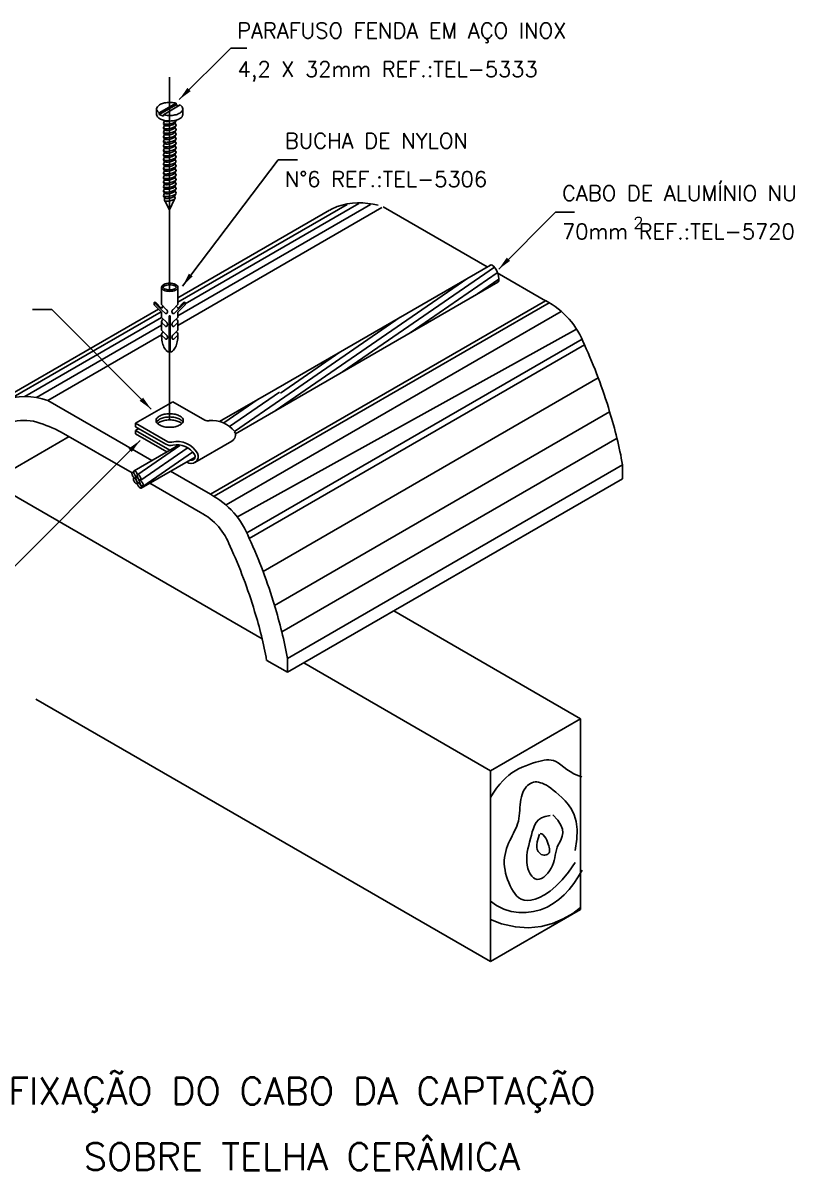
# Model space of a CAD drawing. Header units: millimetres. Extents: x -6439.3 to -6424.2, y -4785.6 to -4770.8.
# Drawn here: x -6434.24 to -6424.24, y -4785.64 to -4770.76 of the extents above; entities that cross this region are included whole.
import ezdxf
from ezdxf.enums import TextEntityAlignment as Align

# ---------------------------------------------------------------- set-up
doc = ezdxf.new("R2010")
doc.units = ezdxf.units.MM
doc.header["$LTSCALE"] = 10
doc.linetypes.add('DASHDOT', pattern=[1, 0.5, -0.25, 0, -0.25])
doc.layers.add('Termotécnica', color=7, linetype='Continuous')
doc.styles.add('60CL', font='romans.shx', dxfattribs={"height": 1.5})
doc.styles.add('r140', font='romans.shx')
doc.styles.add('r80', font='romans.shx')

msp = doc.modelspace()

# ---------------------------------------------------------------- linework, layer by layer
at = {"layer": 'Termotécnica', "color": 2}
for p, q in [((-6432.217, -4771.758), (-6431.548, -4771.093)), ((-6431.548, -4771.093), (-6431.343, -4771.093)), ((-6432.476, -4771.93), (-6432.259, -4771.805)), ((-6432.259, -4771.805), (-6432.259, -4771.826)), ((-6432.511, -4771.879), (-6432.511, -4771.951)), ((-6432.476, -4771.951), (-6432.259, -4771.826)), ((-6432.476, -4771.93), (-6432.476, -4771.951)), ((-6432.476, -4771.951), (-6432.423, -4771.975)), ((-6432.423, -4771.954), (-6432.206, -4771.828)), ((-6432.423, -4771.954), (-6432.423, -4771.975)), ((-6432.259, -4771.826), (-6432.227, -4771.84)), ((-6432.172, -4771.879), (-6432.172, -4771.951)), ((-6432.409, -4772.031), (-6432.424, -4772.066)), ((-6432.409, -4772.09), (-6432.424, -4772.124)), ((-6432.42, -4772.071), (-6432.409, -4772.09)), ((-6432.262, -4772.039), (-6432.274, -4772.061)), ((-6432.274, -4772.061), (-6432.259, -4772.09)), ((-6432.262, -4772.098), (-6432.274, -4772.12)), ((-6432.409, -4772.148), (-6432.424, -4772.183)), ((-6432.409, -4772.207), (-6432.424, -4772.242)), ((-6432.42, -4772.13), (-6432.409, -4772.148)), ((-6432.42, -4772.189), (-6432.409, -4772.207)), ((-6432.42, -4772.247), (-6432.409, -4772.266)), ((-6432.274, -4772.12), (-6432.259, -4772.148)), ((-6432.262, -4772.157), (-6432.274, -4772.178)), ((-6432.274, -4772.178), (-6432.259, -4772.207)), ((-6432.262, -4772.215), (-6432.274, -4772.237)), ((-6432.274, -4772.237), (-6432.259, -4772.265)), ((-6432.409, -4772.266), (-6432.424, -4772.3)), ((-6432.409, -4772.324), (-6432.424, -4772.359)), ((-6432.409, -4772.383), (-6432.424, -4772.418)), ((-6432.42, -4772.306), (-6432.409, -4772.324)), ((-6432.42, -4772.364), (-6432.409, -4772.383)), ((-6432.262, -4772.274), (-6432.274, -4772.296)), ((-6432.274, -4772.296), (-6432.259, -4772.324)), ((-6432.262, -4772.333), (-6432.274, -4772.354)), ((-6432.274, -4772.354), (-6432.259, -4772.383)), ((-6432.262, -4772.391), (-6432.274, -4772.413)), ((-6432.409, -4772.442), (-6432.424, -4772.476)), ((-6432.409, -4772.5), (-6432.424, -4772.535)), ((-6432.42, -4772.423), (-6432.409, -4772.442)), ((-6432.42, -4772.482), (-6432.409, -4772.5)), ((-6432.42, -4772.54), (-6432.409, -4772.559)), ((-6432.274, -4772.413), (-6432.259, -4772.441)), ((-6432.262, -4772.45), (-6432.274, -4772.472)), ((-6432.274, -4772.472), (-6432.259, -4772.5)), ((-6432.262, -4772.509), (-6432.274, -4772.53)), ((-6432.274, -4772.53), (-6432.259, -4772.559)), ((-6432.175, -4774.178), (-6430.935, -4772.539)), ((-6430.935, -4772.539), (-6430.685, -4772.539)), ((-6432.409, -4772.559), (-6432.424, -4772.594)), ((-6432.409, -4772.617), (-6432.424, -4772.652)), ((-6432.409, -4772.676), (-6432.424, -4772.711)), ((-6432.42, -4772.599), (-6432.409, -4772.617)), ((-6432.42, -4772.658), (-6432.409, -4772.676)), ((-6432.262, -4772.567), (-6432.274, -4772.589)), ((-6432.274, -4772.589), (-6432.259, -4772.617)), ((-6432.262, -4772.626), (-6432.274, -4772.647)), ((-6432.274, -4772.647), (-6432.259, -4772.676)), ((-6432.262, -4772.684), (-6432.274, -4772.706)), ((-6432.409, -4772.735), (-6432.424, -4772.769)), ((-6432.409, -4772.793), (-6432.424, -4772.828)), ((-6432.42, -4772.716), (-6432.409, -4772.735)), ((-6432.42, -4772.775), (-6432.409, -4772.793)), ((-6432.42, -4772.834), (-6432.409, -4772.852)), ((-6432.274, -4772.706), (-6432.259, -4772.735)), ((-6432.262, -4772.743), (-6432.274, -4772.765)), ((-6432.274, -4772.765), (-6432.259, -4772.793)), ((-6432.262, -4772.802), (-6432.274, -4772.823)), ((-6432.274, -4772.823), (-6432.259, -4772.852)), ((-6432.409, -4772.852), (-6432.424, -4772.887)), ((-6432.409, -4772.911), (-6432.424, -4772.945)), ((-6432.409, -4772.969), (-6432.424, -4773.004)), ((-6432.42, -4772.892), (-6432.409, -4772.911)), ((-6432.42, -4772.951), (-6432.409, -4772.969)), ((-6432.262, -4772.86), (-6432.274, -4772.882)), ((-6432.274, -4772.882), (-6432.259, -4772.91)), ((-6432.262, -4772.919), (-6432.274, -4772.941)), ((-6432.274, -4772.941), (-6432.259, -4772.969)), ((-6432.274, -4773.001), (-6432.264, -4772.98)), ((-6432.421, -4773.009), (-6432.409, -4773.029)), ((-6432.407, -4773.033), (-6432.411, -4773.065)), ((-6432.406, -4773.071), (-6432.342, -4773.187)), ((-6432.342, -4773.187), (-6432.279, -4773.048)), ((-6432.278, -4773.01), (-6432.27, -4773.035)), ((-6428.075, -4773.957), (-6427.34, -4773.218)), ((-6427.34, -4773.218), (-6427.09, -4773.218)), ((-6430.967, -4775.511), (-6428.183, -4773.904)), ((-6430.771, -4775.676), (-6428.088, -4774.127)), ((-6432.447, -4774.192), (-6432.447, -4774.415)), ((-6432.236, -4774.192), (-6432.236, -4774.415)), ((-6433.869, -4774.479), (-6434.119, -4774.479)), ((-6432.582, -4775.772), (-6433.869, -4774.479)), ((-6432.442, -4774.487), (-6432.542, -4774.388)), ((-6432.542, -4774.421), (-6432.542, -4774.388)), ((-6432.447, -4774.515), (-6432.542, -4774.421)), ((-6432.447, -4774.466), (-6432.523, -4774.39)), ((-6432.447, -4774.415), (-6432.381, -4774.482)), ((-6432.236, -4774.415), (-6432.302, -4774.482)), ((-6432.241, -4774.487), (-6432.142, -4774.388)), ((-6432.236, -4774.466), (-6432.161, -4774.39)), ((-6432.236, -4774.515), (-6432.142, -4774.421)), ((-6432.142, -4774.421), (-6432.142, -4774.388)), ((-6432.447, -4774.515), (-6432.447, -4774.582)), ((-6432.447, -4774.582), (-6432.379, -4774.65)), ((-6432.442, -4774.487), (-6432.398, -4774.531)), ((-6432.347, -4774.561), (-6432.336, -4774.561)), ((-6432.347, -4775.032), (-6432.347, -4774.561)), ((-6432.336, -4775.032), (-6432.336, -4774.561)), ((-6432.236, -4774.582), (-6432.304, -4774.65)), ((-6432.241, -4774.487), (-6432.285, -4774.531)), ((-6432.236, -4774.515), (-6432.236, -4774.582)), ((-6432.447, -4774.637), (-6432.447, -4774.747)), ((-6432.447, -4774.747), (-6432.379, -4774.815)), ((-6432.442, -4774.653), (-6432.398, -4774.696)), ((-6432.236, -4774.747), (-6432.304, -4774.815)), ((-6432.241, -4774.653), (-6432.285, -4774.696)), ((-6432.236, -4774.637), (-6432.236, -4774.747)), ((-6432.442, -4774.818), (-6432.398, -4774.861)), ((-6432.241, -4774.818), (-6432.285, -4774.861)), ((-6431.694, -4775.931), (-6430.967, -4775.511)), ((-6432.783, -4775.953), (-6432.3, -4775.675)), ((-6432.3, -4775.675), (-6431.884, -4775.915)), ((-6431.49, -4776.091), (-6430.771, -4775.676)), ((-6432.783, -4775.999), (-6432.783, -4775.953)), ((-6432.366, -4776.194), (-6432.783, -4775.953)), ((-6432.391, -4776.226), (-6432.783, -4775.999)), ((-6432.783, -4776.046), (-6432.743, -4776.023)), ((-6432.783, -4776.092), (-6432.783, -4776.046)), ((-6432.338, -4776.302), (-6432.783, -4776.046)), ((-6432.378, -4776.325), (-6432.783, -4776.092)), ((-6432.726, -4776.178), (-6434.571, -4778.025)), ((-6432.804, -4776.572), (-6432.228, -4776.239)), ((-6431.535, -4776.186), (-6432.017, -4776.464)), ((-6432.71, -4776.796), (-6432.013, -4776.393)), ((-6431.142, -4778.749), (-6434.663, -4776.716)), ((-6432.826, -4776.593), (-6432.808, -4776.582)), ((-6432.787, -4776.667), (-6432.782, -4776.664)), ((-6432.777, -4776.654), (-6432.76, -4776.644)), ((-6432.734, -4776.716), (-6432.732, -4776.715)), ((-6432.728, -4776.699), (-6432.719, -4776.693)), ((-6432.769, -4776.736), (-6432.762, -4776.732)), ((-6432.752, -4776.727), (-6432.751, -4776.726)), ((-6432.738, -4776.728), (-6432.73, -4776.724)), ((-6427.012, -4779.784), (-6429.433, -4778.385)), ((-6428.181, -4780.459), (-6430.602, -4779.06)), ((-6428.181, -4782.934), (-6434.076, -4779.53)), ((-6428.181, -4780.459), (-6427.012, -4779.784)), ((-6427.012, -4782.259), (-6427.012, -4779.784)), ((-6428.181, -4782.934), (-6428.181, -4780.459)), ((-6428.181, -4782.934), (-6427.012, -4782.259))]:
    msp.add_line(p, q, dxfattribs=at)
at = {"layer": 'Termotécnica', "color": 1, "linetype": 'DASHDOT'}
for p, q in [((-6432.342, -4774.224), (-6432.342, -4771.468)), ((-6432.342, -4775.919), (-6432.342, -4775.033))]:
    msp.add_line(p, q, dxfattribs=at)
at = {"layer": 'Termotécnica', "color": 1}
for p, q in [((-6432.236, -4774.386), (-6430.04, -4773.118)), ((-6432.236, -4774.562), (-6429.738, -4773.12)), ((-6432.142, -4774.407), (-6429.889, -4773.107)), ((-6432.236, -4774.685), (-6429.592, -4773.158)), ((-6428.13, -4773.932), (-6430.099, -4775.288)), ((-6428.094, -4774.005), (-6429.224, -4774.783)), ((-6428.477, -4774.074), (-6430.973, -4775.793)), ((-6428.071, -4774.086), (-6428.349, -4774.278)), ((-6431.814, -4776.875), (-6427.467, -4774.365)), ((-6431.767, -4776.901), (-6427.42, -4774.392)), ((-6434.371, -4775.618), (-6432.452, -4774.51)), ((-6434.219, -4775.607), (-6432.446, -4774.583)), ((-6431.611, -4777.013), (-6427.264, -4774.504)), ((-6429.351, -4774.578), (-6430.849, -4775.61)), ((-6434.068, -4775.62), (-6432.447, -4774.684)), ((-6431.464, -4777.169), (-6427.064, -4774.735)), ((-6433.922, -4775.658), (-6432.447, -4774.807)), ((-6431.342, -4777.373), (-6426.994, -4774.863)), ((-6431.311, -4777.447), (-6426.963, -4774.937)), ((-6430.136, -4775.031), (-6430.906, -4775.562)), ((-6431.131, -4777.875), (-6426.784, -4775.365)), ((-6431.193, -4775.641), (-6431.641, -4775.95)), ((-6430.918, -4775.552), (-6431.564, -4775.997)), ((-6430.848, -4775.612), (-6431.5, -4776.061)), ((-6430.983, -4778.315), (-6426.636, -4775.805)), ((-6432.208, -4776.242), (-6432.753, -4776.618)), ((-6430.888, -4778.657), (-6426.54, -4776.147)), ((-6432.115, -4776.277), (-6432.717, -4776.691)), ((-6432.046, -4776.329), (-6432.69, -4776.773)), ((-6430.815, -4779.005), (-6426.468, -4776.495))]:
    msp.add_line(p, q, dxfattribs=at)
at = {"layer": 'Termotécnica', "color": 3}
for p, q in [((-6432.236, -4774.33), (-6430.267, -4773.193)), ((-6428.225, -4773.928), (-6429.574, -4773.149)), ((-6427.467, -4774.365), (-6428.094, -4774.003)), ((-6434.614, -4775.703), (-6432.487, -4774.475)), ((-6432.455, -4774.457), (-6432.424, -4774.439)), ((-6432.572, -4776.438), (-6433.922, -4775.658)), ((-6432.83, -4776.599), (-6433.748, -4776.07)), ((-6434.876, -4776.839), (-6433.646, -4776.128)), ((-6426.468, -4776.673), (-6426.468, -4776.495)), ((-6431.814, -4776.875), (-6432.331, -4776.577)), ((-6430.815, -4779.183), (-6426.468, -4776.673)), ((-6431.944, -4777.111), (-6432.6, -4776.732)), ((-6430.815, -4779.183), (-6431.084, -4779.028)), ((-6430.815, -4779.183), (-6430.815, -4779.005))]:
    msp.add_line(p, q, dxfattribs=at)
at = {"layer": 'Termotécnica', "color": 2}
for points in [[(-6432.259, -4771.805, 0.016409), (-6432.273, -4771.802, 0.051099), (-6432.341, -4771.795, 0.051099), (-6432.41, -4771.802, 0.064948), (-6432.461, -4771.819, 0.104203), (-6432.5, -4771.851, 0.174705), (-6432.511, -4771.879, 0.174705), (-6432.5, -4771.908, 0.06738), (-6432.476, -4771.93, 0.064948)], [(-6432.511, -4771.951, 0.174705), (-6432.5, -4771.98, 0.104203), (-6432.461, -4772.011, 0.064948), (-6432.41, -4772.029, 0.051099), (-6432.341, -4772.036, 0.051099), (-6432.273, -4772.029, 0.064948), (-6432.221, -4772.011, 0.104203), (-6432.182, -4771.98, 0.174705), (-6432.172, -4771.951, 0.174705)], [(-6432.423, -4771.954, 0.016409), (-6432.41, -4771.957, 0.051099), (-6432.341, -4771.964, 0.051099), (-6432.273, -4771.957, 0.064948), (-6432.221, -4771.939, 0.104203), (-6432.182, -4771.908, 0.174705), (-6432.172, -4771.879, 0.174705)], [(-6432.172, -4771.879, 0.174705), (-6432.182, -4771.851, 0.06738), (-6432.206, -4771.828, 0.064948)], [(-6432.447, -4774.466, -0.122515), (-6432.441, -4774.453, -0.074458), (-6432.424, -4774.438, -0.064948)], [(-6432.236, -4774.466, 0.122515), (-6432.242, -4774.453, 0.074458), (-6432.259, -4774.438, 0.064948)], [(-6432.447, -4774.637, -0.174705), (-6432.441, -4774.619, -0.074458), (-6432.424, -4774.604, -0.064948)], [(-6432.236, -4774.637, 0.174705), (-6432.242, -4774.619, 0.074458), (-6432.259, -4774.604, 0.064948)], [(-6432.441, -4774.655, -0.174705), (-6432.447, -4774.637, -0.174705)], [(-6432.447, -4774.802, -0.174705), (-6432.441, -4774.784, -0.074458), (-6432.424, -4774.769, -0.064948)], [(-6432.442, -4774.653, -0.021127), (-6432.443, -4774.651, -0.170198)], [(-6432.236, -4774.802, 0.174705), (-6432.242, -4774.784, 0.074458), (-6432.259, -4774.769, 0.064948)], [(-6432.242, -4774.655, 0.174705), (-6432.236, -4774.637, 0.174705)], [(-6432.241, -4774.653, 0.021127), (-6432.24, -4774.651, 0.170198)], [(-6432.447, -4774.799, 0.005298), (-6432.447, -4774.809, 0.048405), (-6432.439, -4774.899, 0.062165), (-6432.416, -4774.967, 0.102796), (-6432.377, -4775.019, 0.153617), (-6432.347, -4775.032, 0.181773)], [(-6432.443, -4774.817, -0.138405), (-6432.447, -4774.802, -0.174705)], [(-6432.442, -4774.818, -0.021127), (-6432.443, -4774.817, -0.170198)], [(-6432.336, -4775.032, 0.153617), (-6432.306, -4775.019, 0.102796), (-6432.267, -4774.967, 0.062165), (-6432.244, -4774.899, 0.048405), (-6432.236, -4774.809, 0.005298), (-6432.236, -4774.799, 0.062165)], [(-6432.242, -4774.82, 0.174705), (-6432.236, -4774.802, 0.174705)], [(-6432.241, -4774.818, 0.021127), (-6432.24, -4774.817, 0.170198)], [(-6432.17, -4775.94, 0.056274), (-6432.176, -4775.931, 0.104203), (-6432.217, -4775.898, 0.064948), (-6432.27, -4775.88, 0.051099), (-6432.342, -4775.873, 0.051099), (-6432.413, -4775.88, 0.064948), (-6432.466, -4775.898, 0.104203), (-6432.507, -4775.931, 0.056274), (-6432.513, -4775.94, 0.174705)], [(-6432.185, -4775.959, 0.076612), (-6432.217, -4775.936, 0.064948), (-6432.27, -4775.918, 0.051099), (-6432.342, -4775.911, 0.051099), (-6432.413, -4775.918, 0.064948), (-6432.466, -4775.936, 0.076612), (-6432.498, -4775.959, 0.056274)], [(-6432.788, -4776.668, -0.207457), (-6432.794, -4776.668, -0.095933), (-6432.804, -4776.662, -0.052726), (-6432.812, -4776.652, -0.039847), (-6432.822, -4776.638, -0.039847), (-6432.828, -4776.622, -0.052726), (-6432.831, -4776.609, -0.095933), (-6432.83, -4776.598, -0.207457), (-6432.826, -4776.593, -0.207457), (-6432.821, -4776.593, -0.095933), (-6432.811, -4776.599, -0.052726), (-6432.802, -4776.608, -0.001764), (-6432.801, -4776.609, -0.039847)], [(-6432.769, -4776.736, -0.207457), (-6432.775, -4776.737, -0.095933), (-6432.785, -4776.731, -0.052726), (-6432.794, -4776.721, -0.039847), (-6432.803, -4776.707, -0.039847), (-6432.81, -4776.691, -0.052726), (-6432.812, -4776.678, -0.095933), (-6432.811, -4776.667, -0.207457), (-6432.808, -4776.662, -0.130458), (-6432.804, -4776.661, -0.095933)], [(-6432.765, -4776.645, -0.207457), (-6432.77, -4776.646, -0.095933), (-6432.78, -4776.64, -0.052726), (-6432.789, -4776.63, -0.039847), (-6432.798, -4776.616, -0.039847), (-6432.805, -4776.6, -0.052726), (-6432.808, -4776.587, -0.095933), (-6432.807, -4776.575, -0.207457), (-6432.803, -4776.571, -0.207457), (-6432.797, -4776.57, -0.095933), (-6432.787, -4776.576, -0.052726), (-6432.778, -4776.586, -0.039847), (-6432.769, -4776.601, -0.039847), (-6432.763, -4776.616, -0.027092), (-6432.761, -4776.623, -0.095933)], [(-6432.791, -4776.668, -0.049151), (-6432.783, -4776.677, -0.039847), (-6432.774, -4776.692, -0.039847), (-6432.768, -4776.708, -0.052726), (-6432.765, -4776.72, -0.095933), (-6432.766, -4776.732, -0.207457), (-6432.769, -4776.736, -0.207457)], [(-6432.79, -4776.629, -0.023019), (-6432.786, -4776.639, -0.052726), (-6432.783, -4776.651, -0.095933), (-6432.784, -4776.663, -0.207457), (-6432.788, -4776.668, -0.207457)], [(-6432.761, -4776.641, -0.1939), (-6432.765, -4776.645, -0.207457)]]:
    msp.add_lwpolyline(points, format="xyb", dxfattribs=at)
at = {"layer": 'Termotécnica', "color": 1}
for points in [[(-6432.424, -4772.066, 0.24548), (-6432.419, -4772.072, 0.082009), (-6432.396, -4772.077, 0.04047), (-6432.371, -4772.077, 0.029714), (-6432.337, -4772.072, 0.029714), (-6432.303, -4772.063, 0.04047), (-6432.28, -4772.053, 0.082009), (-6432.262, -4772.039, 0.24548), (-6432.259, -4772.031, 0.24548)], [(-6432.424, -4772.124, 0.24548), (-6432.419, -4772.131, 0.082009), (-6432.396, -4772.136, 0.04047), (-6432.371, -4772.136, 0.029714), (-6432.337, -4772.131, 0.029714), (-6432.303, -4772.122, 0.04047), (-6432.28, -4772.111, 0.082009), (-6432.262, -4772.097, 0.24548), (-6432.259, -4772.09, 0.24548)], [(-6432.409, -4772.031, 0.24548), (-6432.405, -4772.036, 0.082009), (-6432.386, -4772.041, 0.04047), (-6432.365, -4772.04, 0.029714), (-6432.337, -4772.036, 0.000336), (-6432.337, -4772.036, 0.04047)], [(-6432.409, -4772.09, 0.24548), (-6432.405, -4772.095, 0.082009), (-6432.386, -4772.099, 0.04047), (-6432.365, -4772.099, 0.029714), (-6432.337, -4772.095, 0.029714), (-6432.31, -4772.087, 0.04047), (-6432.291, -4772.079, 0.082009), (-6432.276, -4772.068, 0.24548), (-6432.274, -4772.061, 0.24548)], [(-6432.424, -4772.183, 0.24548), (-6432.419, -4772.189, 0.082009), (-6432.396, -4772.195, 0.04047), (-6432.371, -4772.195, 0.029714), (-6432.337, -4772.189, 0.029714), (-6432.303, -4772.18, 0.04047), (-6432.28, -4772.17, 0.082009), (-6432.262, -4772.156, 0.24548), (-6432.259, -4772.148, 0.24548)], [(-6432.424, -4772.242, 0.24548), (-6432.419, -4772.248, 0.082009), (-6432.396, -4772.253, 0.04047), (-6432.371, -4772.253, 0.029714), (-6432.337, -4772.248, 0.029714), (-6432.303, -4772.239, 0.04047), (-6432.28, -4772.229, 0.082009), (-6432.262, -4772.215, 0.24548), (-6432.259, -4772.207, 0.24548)], [(-6432.409, -4772.148, 0.24548), (-6432.405, -4772.153, 0.082009), (-6432.386, -4772.158, 0.04047), (-6432.365, -4772.158, 0.029714), (-6432.337, -4772.153, 0.029714), (-6432.31, -4772.146, 0.04047), (-6432.291, -4772.138, 0.082009), (-6432.276, -4772.126, 0.24548), (-6432.274, -4772.12, 0.24548)], [(-6432.409, -4772.207, 0.24548), (-6432.405, -4772.212, 0.082009), (-6432.386, -4772.217, 0.04047), (-6432.365, -4772.216, 0.029714), (-6432.337, -4772.212, 0.029714), (-6432.31, -4772.205, 0.04047), (-6432.291, -4772.196, 0.082009), (-6432.276, -4772.185, 0.24548), (-6432.274, -4772.178, 0.24548)], [(-6432.409, -4772.266, 0.24548), (-6432.405, -4772.271, 0.082009), (-6432.386, -4772.275, 0.04047), (-6432.365, -4772.275, 0.029714), (-6432.337, -4772.271, 0.029714), (-6432.31, -4772.263, 0.04047), (-6432.291, -4772.255, 0.082009), (-6432.276, -4772.243, 0.24548), (-6432.274, -4772.237, 0.24548)], [(-6432.424, -4772.3, 0.24548), (-6432.419, -4772.307, 0.082009), (-6432.396, -4772.312, 0.04047), (-6432.371, -4772.312, 0.029714), (-6432.337, -4772.307, 0.029714), (-6432.303, -4772.297, 0.04047), (-6432.28, -4772.287, 0.082009), (-6432.262, -4772.273, 0.24548), (-6432.259, -4772.265, 0.24548)], [(-6432.424, -4772.359, 0.24548), (-6432.419, -4772.365, 0.082009), (-6432.396, -4772.371, 0.04047), (-6432.371, -4772.37, 0.029714), (-6432.337, -4772.365, 0.029714), (-6432.303, -4772.356, 0.04047), (-6432.28, -4772.346, 0.082009), (-6432.262, -4772.332, 0.24548), (-6432.259, -4772.324, 0.24548)], [(-6432.424, -4772.418, 0.24548), (-6432.419, -4772.424, 0.082009), (-6432.396, -4772.429, 0.04047), (-6432.371, -4772.429, 0.029714), (-6432.337, -4772.424, 0.029714), (-6432.303, -4772.415, 0.04047), (-6432.28, -4772.405, 0.082009), (-6432.262, -4772.391, 0.24548), (-6432.259, -4772.383, 0.24548)], [(-6432.409, -4772.324, 0.24548), (-6432.405, -4772.329, 0.082009), (-6432.386, -4772.334, 0.04047), (-6432.365, -4772.334, 0.029714), (-6432.337, -4772.329, 0.029714), (-6432.31, -4772.322, 0.04047), (-6432.291, -4772.314, 0.082009), (-6432.276, -4772.302, 0.24548), (-6432.274, -4772.296, 0.24548)], [(-6432.409, -4772.383, 0.24548), (-6432.405, -4772.388, 0.082009), (-6432.386, -4772.392, 0.04047), (-6432.365, -4772.392, 0.029714), (-6432.337, -4772.388, 0.029714), (-6432.31, -4772.38, 0.04047), (-6432.291, -4772.372, 0.082009), (-6432.276, -4772.361, 0.24548), (-6432.274, -4772.354, 0.24548)], [(-6432.424, -4772.476, 0.24548), (-6432.419, -4772.483, 0.082009), (-6432.396, -4772.488, 0.04047), (-6432.371, -4772.488, 0.029714), (-6432.337, -4772.483, 0.029714), (-6432.303, -4772.473, 0.04047), (-6432.28, -4772.463, 0.082009), (-6432.262, -4772.449, 0.24548), (-6432.259, -4772.441, 0.24548)], [(-6432.424, -4772.535, 0.24548), (-6432.419, -4772.541, 0.082009), (-6432.396, -4772.547, 0.04047), (-6432.371, -4772.546, 0.029714), (-6432.337, -4772.541, 0.029714), (-6432.303, -4772.532, 0.04047), (-6432.28, -4772.522, 0.082009), (-6432.262, -4772.508, 0.24548), (-6432.259, -4772.5, 0.24548)], [(-6432.409, -4772.442, 0.24548), (-6432.405, -4772.447, 0.082009), (-6432.386, -4772.451, 0.04047), (-6432.365, -4772.451, 0.029714), (-6432.337, -4772.447, 0.029714), (-6432.31, -4772.439, 0.04047), (-6432.291, -4772.431, 0.082009), (-6432.276, -4772.419, 0.24548), (-6432.274, -4772.413, 0.24548)], [(-6432.409, -4772.5, 0.24548), (-6432.405, -4772.505, 0.082009), (-6432.386, -4772.51, 0.04047), (-6432.365, -4772.51, 0.029714), (-6432.337, -4772.505, 0.029714), (-6432.31, -4772.498, 0.04047), (-6432.291, -4772.489, 0.082009), (-6432.276, -4772.478, 0.24548), (-6432.274, -4772.472, 0.24548)], [(-6432.409, -4772.559, 0.24548), (-6432.405, -4772.564, 0.082009), (-6432.386, -4772.568, 0.04047), (-6432.365, -4772.568, 0.029714), (-6432.337, -4772.564, 0.029714), (-6432.31, -4772.556, 0.04047), (-6432.291, -4772.548, 0.082009), (-6432.276, -4772.537, 0.24548), (-6432.274, -4772.53, 0.24548)], [(-6432.424, -4772.594, 0.24548), (-6432.419, -4772.6, 0.082009), (-6432.396, -4772.605, 0.04047), (-6432.371, -4772.605, 0.029714), (-6432.337, -4772.6, 0.029714), (-6432.303, -4772.591, 0.04047), (-6432.28, -4772.581, 0.082009), (-6432.262, -4772.566, 0.24548), (-6432.259, -4772.559, 0.24548)], [(-6432.424, -4772.652, 0.24548), (-6432.419, -4772.658, 0.082009), (-6432.396, -4772.664, 0.04047), (-6432.371, -4772.664, 0.029714), (-6432.337, -4772.658, 0.029714), (-6432.303, -4772.649, 0.04047), (-6432.28, -4772.639, 0.082009), (-6432.262, -4772.625, 0.24548), (-6432.259, -4772.617, 0.24548)], [(-6432.424, -4772.711, 0.24548), (-6432.419, -4772.717, 0.082009), (-6432.396, -4772.723, 0.04047), (-6432.371, -4772.722, 0.029714), (-6432.337, -4772.717, 0.029714), (-6432.303, -4772.708, 0.04047), (-6432.28, -4772.698, 0.082009), (-6432.262, -4772.684, 0.24548), (-6432.259, -4772.676, 0.24548)], [(-6432.409, -4772.617, 0.24548), (-6432.405, -4772.623, 0.082009), (-6432.386, -4772.627, 0.04047), (-6432.365, -4772.627, 0.029714), (-6432.337, -4772.623, 0.029714), (-6432.31, -4772.615, 0.04047), (-6432.291, -4772.607, 0.082009), (-6432.276, -4772.595, 0.24548), (-6432.274, -4772.589, 0.24548)], [(-6432.409, -4772.676, 0.24548), (-6432.405, -4772.681, 0.082009), (-6432.386, -4772.686, 0.04047), (-6432.365, -4772.685, 0.029714), (-6432.337, -4772.681, 0.029714), (-6432.31, -4772.674, 0.04047), (-6432.291, -4772.665, 0.082009), (-6432.276, -4772.654, 0.24548), (-6432.274, -4772.647, 0.24548)], [(-6432.424, -4772.769, 0.24548), (-6432.419, -4772.776, 0.082009), (-6432.396, -4772.781, 0.04047), (-6432.371, -4772.781, 0.029714), (-6432.337, -4772.776, 0.029714), (-6432.303, -4772.767, 0.04047), (-6432.28, -4772.756, 0.082009), (-6432.262, -4772.742, 0.24548), (-6432.259, -4772.735, 0.24548)], [(-6432.424, -4772.828, 0.24548), (-6432.419, -4772.834, 0.082009), (-6432.396, -4772.84, 0.04047), (-6432.371, -4772.84, 0.029714), (-6432.337, -4772.834, 0.029714), (-6432.303, -4772.825, 0.04047), (-6432.28, -4772.815, 0.082009), (-6432.262, -4772.801, 0.24548), (-6432.259, -4772.793, 0.24548)], [(-6432.409, -4772.735, 0.24548), (-6432.405, -4772.74, 0.082009), (-6432.386, -4772.744, 0.04047), (-6432.365, -4772.744, 0.029714), (-6432.337, -4772.74, 0.029714), (-6432.31, -4772.732, 0.04047), (-6432.291, -4772.724, 0.082009), (-6432.276, -4772.713, 0.24548), (-6432.274, -4772.706, 0.24548)], [(-6432.409, -4772.793, 0.24548), (-6432.405, -4772.798, 0.082009), (-6432.386, -4772.803, 0.04047), (-6432.365, -4772.803, 0.029714), (-6432.337, -4772.798, 0.029714), (-6432.31, -4772.791, 0.04047), (-6432.291, -4772.783, 0.082009), (-6432.276, -4772.771, 0.24548), (-6432.274, -4772.765, 0.24548)], [(-6432.409, -4772.852, 0.24548), (-6432.405, -4772.857, 0.082009), (-6432.386, -4772.862, 0.04047), (-6432.365, -4772.861, 0.029714), (-6432.337, -4772.857, 0.029714), (-6432.31, -4772.85, 0.04047), (-6432.291, -4772.841, 0.082009), (-6432.276, -4772.83, 0.24548), (-6432.274, -4772.823, 0.24548)], [(-6432.424, -4772.887, 0.24548), (-6432.419, -4772.893, 0.082009), (-6432.396, -4772.898, 0.04047), (-6432.371, -4772.898, 0.029714), (-6432.337, -4772.893, 0.029714), (-6432.303, -4772.884, 0.04047), (-6432.28, -4772.874, 0.082009), (-6432.262, -4772.86, 0.24548), (-6432.259, -4772.852, 0.24548)], [(-6432.424, -4772.945, 0.24548), (-6432.419, -4772.952, 0.082009), (-6432.396, -4772.957, 0.04047), (-6432.371, -4772.957, 0.029714), (-6432.337, -4772.952, 0.029714), (-6432.303, -4772.942, 0.04047), (-6432.28, -4772.932, 0.082009), (-6432.262, -4772.918, 0.24548), (-6432.259, -4772.91, 0.24548)], [(-6432.424, -4773.004, 0.24548), (-6432.419, -4773.01, 0.082009), (-6432.396, -4773.016, 0.04047), (-6432.371, -4773.015, 0.029714), (-6432.337, -4773.01, 0.029714), (-6432.303, -4773.001, 0.04047), (-6432.28, -4772.991, 0.082009), (-6432.262, -4772.977, 0.24548), (-6432.259, -4772.969, 0.24548)], [(-6432.409, -4772.911, 0.24548), (-6432.405, -4772.916, 0.082009), (-6432.386, -4772.92, 0.04047), (-6432.365, -4772.92, 0.029714), (-6432.337, -4772.916, 0.029714), (-6432.31, -4772.908, 0.04047), (-6432.291, -4772.9, 0.082009), (-6432.276, -4772.888, 0.24548), (-6432.274, -4772.882, 0.24548)], [(-6432.409, -4772.969, 0.24548), (-6432.405, -4772.974, 0.082009), (-6432.386, -4772.979, 0.04047), (-6432.365, -4772.979, 0.029714), (-6432.337, -4772.974, 0.029714), (-6432.31, -4772.967, 0.04047), (-6432.291, -4772.959, 0.082009), (-6432.276, -4772.947, 0.24548), (-6432.274, -4772.941, 0.24548)], [(-6432.411, -4773.065, 0.24548), (-6432.407, -4773.071, 0.082009), (-6432.388, -4773.075, 0.04047), (-6432.366, -4773.075, 0.029714), (-6432.337, -4773.07, 0.029714), (-6432.308, -4773.063, 0.04047), (-6432.288, -4773.054, 0.082009), (-6432.272, -4773.042, 0.24548), (-6432.27, -4773.035, 0.24548)], [(-6432.409, -4773.029, 0.24548), (-6432.405, -4773.035, 0.082009), (-6432.386, -4773.039, 0.04047), (-6432.365, -4773.039, 0.029714), (-6432.337, -4773.035, 0.029714), (-6432.31, -4773.027, 0.04047), (-6432.291, -4773.019, 0.082009), (-6432.276, -4773.007, 0.24548), (-6432.274, -4773.001, 0.24548)]]:
    msp.add_lwpolyline(points, format="xyb", dxfattribs=at)
at = {"layer": 'Termotécnica', "color": 2}
for points in [[(-6432.236, -4774.192, 0.174705), (-6432.242, -4774.174, 0.104203), (-6432.267, -4774.154, 0.064948), (-6432.299, -4774.143, 0.051099), (-6432.342, -4774.139, 0.051099), (-6432.384, -4774.143, 0.064948), (-6432.416, -4774.154, 0.104203), (-6432.441, -4774.174, 0.174705), (-6432.447, -4774.192, 0.174705), (-6432.441, -4774.21, 0.104203), (-6432.416, -4774.229, 0.064948), (-6432.384, -4774.24, 0.051099), (-6432.342, -4774.245, 0.051099), (-6432.299, -4774.24, 0.064948), (-6432.267, -4774.229, 0.104203), (-6432.242, -4774.21, 0.174705)], [(-6432.257, -4774.192, 0.174705), (-6432.258, -4774.187, 0.104203), (-6432.276, -4774.173, 0.064948), (-6432.303, -4774.164, 0.051099), (-6432.342, -4774.16, 0.051099), (-6432.38, -4774.164, 0.064948), (-6432.407, -4774.173, 0.104203), (-6432.425, -4774.187, 0.174705), (-6432.426, -4774.192, 0.174705), (-6432.425, -4774.196, 0.104203), (-6432.407, -4774.21, 0.064948), (-6432.38, -4774.22, 0.051099), (-6432.342, -4774.224, 0.051099), (-6432.303, -4774.22, 0.064948), (-6432.276, -4774.21, 0.104203), (-6432.258, -4774.196, 0.174705)], [(-6432.165, -4775.919, 0.174705), (-6432.176, -4775.889, 0.104203), (-6432.217, -4775.856, 0.064948), (-6432.27, -4775.838, 0.051099), (-6432.342, -4775.83, 0.051099), (-6432.413, -4775.838, 0.064948), (-6432.466, -4775.856, 0.104203), (-6432.507, -4775.889, 0.174705), (-6432.518, -4775.919, 0.174705), (-6432.507, -4775.949, 0.104203), (-6432.466, -4775.981, 0.064948), (-6432.413, -4776, 0.051099), (-6432.342, -4776.007, 0.051099), (-6432.27, -4776, 0.064948), (-6432.217, -4775.981, 0.104203), (-6432.176, -4775.949, 0.174705)], [(-6432.739, -4776.728, -0.207457), (-6432.744, -4776.729, -0.095933), (-6432.754, -4776.723, -0.052726), (-6432.763, -4776.713, -0.039847), (-6432.772, -4776.699, -0.039847), (-6432.779, -4776.683, -0.052726), (-6432.782, -4776.67, -0.095933), (-6432.781, -4776.658, -0.207457), (-6432.777, -4776.654, -0.207457), (-6432.772, -4776.654, -0.095933), (-6432.761, -4776.66, -0.052726), (-6432.753, -4776.669, -0.039847), (-6432.743, -4776.684, -0.039847), (-6432.737, -4776.7, -0.052726), (-6432.734, -4776.712, -0.095933), (-6432.735, -4776.724, -0.207457)], [(-6432.719, -4776.693, -0.207457), (-6432.725, -4776.694, -0.095933), (-6432.735, -4776.688, -0.052726), (-6432.744, -4776.678, -0.039847), (-6432.753, -4776.663, -0.039847), (-6432.759, -4776.648, -0.052726), (-6432.762, -4776.635, -0.095933), (-6432.761, -4776.623, -0.207457), (-6432.758, -4776.619, -0.207457), (-6432.752, -4776.618, -0.095933), (-6432.742, -4776.624, -0.052726), (-6432.733, -4776.634, -0.039847), (-6432.724, -4776.649, -0.039847), (-6432.717, -4776.664, -0.052726), (-6432.714, -4776.677, -0.095933), (-6432.715, -4776.689, -0.207457)], [(-6432.689, -4776.772, -0.207457), (-6432.695, -4776.773, -0.095933), (-6432.705, -4776.767, -0.052726), (-6432.714, -4776.757, -0.039847), (-6432.723, -4776.743, -0.039847), (-6432.729, -4776.727, -0.052726), (-6432.732, -4776.714, -0.095933), (-6432.731, -4776.702, -0.207457), (-6432.728, -4776.698, -0.207457), (-6432.722, -4776.698, -0.095933), (-6432.712, -4776.704, -0.052726), (-6432.703, -4776.713, -0.039847), (-6432.694, -4776.728, -0.039847), (-6432.687, -4776.744, -0.052726), (-6432.685, -4776.756, -0.095933), (-6432.686, -4776.768, -0.207457)], [(-6432.71, -4776.796, -0.207457), (-6432.715, -4776.797, -0.095933), (-6432.726, -4776.792, -0.052726), (-6432.736, -4776.784, -0.039847), (-6432.748, -4776.771, -0.039847), (-6432.756, -4776.756, -0.052726), (-6432.761, -4776.744, -0.095933), (-6432.762, -4776.733, -0.207457), (-6432.759, -4776.728, -0.207457), (-6432.753, -4776.726, -0.095933), (-6432.742, -4776.731, -0.052726), (-6432.732, -4776.739, -0.039847), (-6432.721, -4776.752, -0.039847), (-6432.712, -4776.767, -0.052726), (-6432.708, -4776.779, -0.095933), (-6432.707, -4776.791, -0.207457)]]:
    msp.add_lwpolyline(points, format="xyb", close=True, dxfattribs=at)
for points in [[(-6432.542, -4774.388), (-6432.537, -4774.386), (-6432.529, -4774.387), (-6432.523, -4774.39)], [(-6432.381, -4774.482), (-6432.379, -4774.484), (-6432.378, -4774.486), (-6432.377, -4774.488), (-6432.376, -4774.489), (-6432.376, -4774.49), (-6432.375, -4774.492), (-6432.374, -4774.493), (-6432.374, -4774.494), (-6432.374, -4774.495), (-6432.373, -4774.496), (-6432.373, -4774.497), (-6432.373, -4774.498), (-6432.372, -4774.498), (-6432.372, -4774.499), (-6432.372, -4774.5), (-6432.372, -4774.501), (-6432.372, -4774.502), (-6432.372, -4774.502), (-6432.371, -4774.503), (-6432.371, -4774.504), (-6432.371, -4774.505), (-6432.371, -4774.506), (-6432.371, -4774.507), (-6432.371, -4774.508), (-6432.371, -4774.509), (-6432.371, -4774.51), (-6432.371, -4774.511), (-6432.372, -4774.512), (-6432.372, -4774.513), (-6432.372, -4774.514), (-6432.372, -4774.515), (-6432.372, -4774.516), (-6432.372, -4774.517), (-6432.372, -4774.518), (-6432.373, -4774.519), (-6432.373, -4774.52), (-6432.373, -4774.521), (-6432.373, -4774.522), (-6432.373, -4774.523), (-6432.374, -4774.523), (-6432.374, -4774.524), (-6432.374, -4774.525), (-6432.374, -4774.526), (-6432.375, -4774.526), (-6432.375, -4774.527), (-6432.375, -4774.528), (-6432.376, -4774.528), (-6432.376, -4774.529), (-6432.377, -4774.529), (-6432.377, -4774.53), (-6432.378, -4774.53), (-6432.378, -4774.531), (-6432.379, -4774.531), (-6432.379, -4774.531), (-6432.38, -4774.532), (-6432.38, -4774.532), (-6432.381, -4774.532), (-6432.381, -4774.532), (-6432.382, -4774.533), (-6432.382, -4774.533), (-6432.383, -4774.533), (-6432.384, -4774.533), (-6432.385, -4774.533), (-6432.386, -4774.533), (-6432.387, -4774.533), (-6432.388, -4774.533), (-6432.389, -4774.533), (-6432.39, -4774.533), (-6432.392, -4774.533), (-6432.394, -4774.532), (-6432.396, -4774.532), (-6432.398, -4774.531)], [(-6432.302, -4774.482), (-6432.304, -4774.484), (-6432.305, -4774.486), (-6432.306, -4774.488), (-6432.307, -4774.489), (-6432.308, -4774.49), (-6432.308, -4774.492), (-6432.309, -4774.493), (-6432.309, -4774.494), (-6432.31, -4774.495), (-6432.31, -4774.496), (-6432.31, -4774.497), (-6432.31, -4774.498), (-6432.311, -4774.498), (-6432.311, -4774.499), (-6432.311, -4774.5), (-6432.311, -4774.501), (-6432.311, -4774.502), (-6432.312, -4774.502), (-6432.312, -4774.503), (-6432.312, -4774.504), (-6432.312, -4774.505), (-6432.312, -4774.506), (-6432.312, -4774.507), (-6432.312, -4774.508), (-6432.312, -4774.509), (-6432.312, -4774.51), (-6432.312, -4774.511), (-6432.312, -4774.512), (-6432.311, -4774.513), (-6432.311, -4774.514), (-6432.311, -4774.515), (-6432.311, -4774.516), (-6432.311, -4774.517), (-6432.311, -4774.518), (-6432.311, -4774.519), (-6432.31, -4774.52), (-6432.31, -4774.521), (-6432.31, -4774.522), (-6432.31, -4774.523), (-6432.31, -4774.523), (-6432.309, -4774.524), (-6432.309, -4774.525), (-6432.309, -4774.526), (-6432.308, -4774.526), (-6432.308, -4774.527), (-6432.308, -4774.528), (-6432.307, -4774.528), (-6432.307, -4774.529), (-6432.306, -4774.529), (-6432.306, -4774.53), (-6432.305, -4774.53), (-6432.305, -4774.531), (-6432.304, -4774.531), (-6432.304, -4774.531), (-6432.303, -4774.532), (-6432.303, -4774.532), (-6432.302, -4774.532), (-6432.302, -4774.532), (-6432.301, -4774.533), (-6432.301, -4774.533), (-6432.3, -4774.533), (-6432.299, -4774.533), (-6432.298, -4774.533), (-6432.298, -4774.533), (-6432.297, -4774.533), (-6432.295, -4774.533), (-6432.294, -4774.533), (-6432.293, -4774.533), (-6432.291, -4774.533), (-6432.289, -4774.532), (-6432.287, -4774.532), (-6432.285, -4774.531)], [(-6432.142, -4774.388), (-6432.146, -4774.386), (-6432.154, -4774.387), (-6432.161, -4774.39)], [(-6432.381, -4774.647), (-6432.379, -4774.649), (-6432.378, -4774.651), (-6432.377, -4774.653), (-6432.376, -4774.654), (-6432.376, -4774.656), (-6432.375, -4774.657), (-6432.374, -4774.658), (-6432.374, -4774.659), (-6432.374, -4774.66), (-6432.373, -4774.661), (-6432.373, -4774.662), (-6432.373, -4774.663), (-6432.372, -4774.664), (-6432.372, -4774.664), (-6432.372, -4774.665), (-6432.372, -4774.666), (-6432.372, -4774.667), (-6432.372, -4774.668), (-6432.371, -4774.669), (-6432.371, -4774.67), (-6432.371, -4774.67), (-6432.371, -4774.671), (-6432.371, -4774.672), (-6432.371, -4774.673), (-6432.371, -4774.674), (-6432.371, -4774.675), (-6432.371, -4774.676), (-6432.372, -4774.677), (-6432.372, -4774.678), (-6432.372, -4774.679), (-6432.372, -4774.68), (-6432.372, -4774.681), (-6432.372, -4774.682), (-6432.372, -4774.683), (-6432.373, -4774.684), (-6432.373, -4774.685), (-6432.373, -4774.686), (-6432.373, -4774.687), (-6432.373, -4774.688), (-6432.374, -4774.689), (-6432.374, -4774.689), (-6432.374, -4774.69), (-6432.374, -4774.691), (-6432.375, -4774.692), (-6432.375, -4774.692), (-6432.375, -4774.693), (-6432.376, -4774.694), (-6432.376, -4774.694), (-6432.377, -4774.695), (-6432.377, -4774.695), (-6432.378, -4774.696), (-6432.378, -4774.696), (-6432.379, -4774.696), (-6432.379, -4774.697), (-6432.38, -4774.697), (-6432.38, -4774.697), (-6432.381, -4774.697), (-6432.381, -4774.698), (-6432.382, -4774.698), (-6432.382, -4774.698), (-6432.383, -4774.698), (-6432.384, -4774.698), (-6432.385, -4774.698), (-6432.386, -4774.698), (-6432.387, -4774.698), (-6432.388, -4774.698), (-6432.389, -4774.698), (-6432.39, -4774.698), (-6432.392, -4774.698), (-6432.394, -4774.698), (-6432.396, -4774.697), (-6432.398, -4774.696)], [(-6432.302, -4774.647), (-6432.304, -4774.649), (-6432.305, -4774.651), (-6432.306, -4774.653), (-6432.307, -4774.654), (-6432.308, -4774.656), (-6432.308, -4774.657), (-6432.309, -4774.658), (-6432.309, -4774.659), (-6432.31, -4774.66), (-6432.31, -4774.661), (-6432.31, -4774.662), (-6432.31, -4774.663), (-6432.311, -4774.664), (-6432.311, -4774.664), (-6432.311, -4774.665), (-6432.311, -4774.666), (-6432.311, -4774.667), (-6432.312, -4774.668), (-6432.312, -4774.669), (-6432.312, -4774.67), (-6432.312, -4774.67), (-6432.312, -4774.671), (-6432.312, -4774.672), (-6432.312, -4774.673), (-6432.312, -4774.674), (-6432.312, -4774.675), (-6432.312, -4774.676), (-6432.312, -4774.677), (-6432.311, -4774.678), (-6432.311, -4774.679), (-6432.311, -4774.68), (-6432.311, -4774.681), (-6432.311, -4774.682), (-6432.311, -4774.683), (-6432.311, -4774.684), (-6432.31, -4774.685), (-6432.31, -4774.686), (-6432.31, -4774.687), (-6432.31, -4774.688), (-6432.31, -4774.689), (-6432.309, -4774.689), (-6432.309, -4774.69), (-6432.309, -4774.691), (-6432.308, -4774.692), (-6432.308, -4774.692), (-6432.308, -4774.693), (-6432.307, -4774.694), (-6432.307, -4774.694), (-6432.306, -4774.695), (-6432.306, -4774.695), (-6432.305, -4774.696), (-6432.305, -4774.696), (-6432.304, -4774.696), (-6432.304, -4774.697), (-6432.303, -4774.697), (-6432.303, -4774.697), (-6432.302, -4774.697), (-6432.302, -4774.698), (-6432.301, -4774.698), (-6432.301, -4774.698), (-6432.3, -4774.698), (-6432.299, -4774.698), (-6432.298, -4774.698), (-6432.298, -4774.698), (-6432.297, -4774.698), (-6432.295, -4774.698), (-6432.294, -4774.698), (-6432.293, -4774.698), (-6432.291, -4774.698), (-6432.289, -4774.698), (-6432.287, -4774.697), (-6432.285, -4774.696)], [(-6432.381, -4774.812), (-6432.379, -4774.814), (-6432.378, -4774.816), (-6432.377, -4774.818), (-6432.376, -4774.82), (-6432.376, -4774.821), (-6432.375, -4774.822), (-6432.374, -4774.823), (-6432.374, -4774.824), (-6432.374, -4774.825), (-6432.373, -4774.826), (-6432.373, -4774.827), (-6432.373, -4774.828), (-6432.372, -4774.829), (-6432.372, -4774.83), (-6432.372, -4774.83), (-6432.372, -4774.831), (-6432.372, -4774.832), (-6432.372, -4774.833), (-6432.371, -4774.834), (-6432.371, -4774.835), (-6432.371, -4774.836), (-6432.371, -4774.837), (-6432.371, -4774.838), (-6432.371, -4774.839), (-6432.371, -4774.84), (-6432.371, -4774.841), (-6432.371, -4774.842), (-6432.372, -4774.843), (-6432.372, -4774.844), (-6432.372, -4774.845), (-6432.372, -4774.846), (-6432.372, -4774.847), (-6432.372, -4774.848), (-6432.372, -4774.849), (-6432.373, -4774.849), (-6432.373, -4774.85), (-6432.373, -4774.851), (-6432.373, -4774.852), (-6432.373, -4774.853), (-6432.374, -4774.854), (-6432.374, -4774.855), (-6432.374, -4774.855), (-6432.374, -4774.856), (-6432.375, -4774.857), (-6432.375, -4774.858), (-6432.375, -4774.858), (-6432.376, -4774.859), (-6432.376, -4774.859), (-6432.377, -4774.86), (-6432.377, -4774.86), (-6432.378, -4774.861), (-6432.378, -4774.861), (-6432.379, -4774.862), (-6432.379, -4774.862), (-6432.38, -4774.862), (-6432.38, -4774.862), (-6432.381, -4774.863), (-6432.381, -4774.863), (-6432.382, -4774.863), (-6432.382, -4774.863), (-6432.383, -4774.863), (-6432.384, -4774.863), (-6432.385, -4774.863), (-6432.386, -4774.864), (-6432.387, -4774.864), (-6432.388, -4774.864), (-6432.389, -4774.864), (-6432.39, -4774.863), (-6432.392, -4774.863), (-6432.394, -4774.863), (-6432.396, -4774.862), (-6432.398, -4774.861)], [(-6432.302, -4774.812), (-6432.304, -4774.814), (-6432.305, -4774.816), (-6432.306, -4774.818), (-6432.307, -4774.82), (-6432.308, -4774.821), (-6432.308, -4774.822), (-6432.309, -4774.823), (-6432.309, -4774.824), (-6432.31, -4774.825), (-6432.31, -4774.826), (-6432.31, -4774.827), (-6432.31, -4774.828), (-6432.311, -4774.829), (-6432.311, -4774.83), (-6432.311, -4774.83), (-6432.311, -4774.831), (-6432.311, -4774.832), (-6432.312, -4774.833), (-6432.312, -4774.834), (-6432.312, -4774.835), (-6432.312, -4774.836), (-6432.312, -4774.837), (-6432.312, -4774.838), (-6432.312, -4774.839), (-6432.312, -4774.84), (-6432.312, -4774.841), (-6432.312, -4774.842), (-6432.312, -4774.843), (-6432.311, -4774.844), (-6432.311, -4774.845), (-6432.311, -4774.846), (-6432.311, -4774.847), (-6432.311, -4774.848), (-6432.311, -4774.849), (-6432.311, -4774.849), (-6432.31, -4774.85), (-6432.31, -4774.851), (-6432.31, -4774.852), (-6432.31, -4774.853), (-6432.31, -4774.854), (-6432.309, -4774.855), (-6432.309, -4774.855), (-6432.309, -4774.856), (-6432.308, -4774.857), (-6432.308, -4774.858), (-6432.308, -4774.858), (-6432.307, -4774.859), (-6432.307, -4774.859), (-6432.306, -4774.86), (-6432.306, -4774.86), (-6432.305, -4774.861), (-6432.305, -4774.861), (-6432.304, -4774.862), (-6432.304, -4774.862), (-6432.303, -4774.862), (-6432.303, -4774.862), (-6432.302, -4774.863), (-6432.302, -4774.863), (-6432.301, -4774.863), (-6432.301, -4774.863), (-6432.3, -4774.863), (-6432.299, -4774.863), (-6432.298, -4774.863), (-6432.298, -4774.864), (-6432.297, -4774.864), (-6432.295, -4774.864), (-6432.294, -4774.864), (-6432.293, -4774.863), (-6432.291, -4774.863), (-6432.289, -4774.863), (-6432.287, -4774.862), (-6432.285, -4774.861)]]:
    msp.add_lwpolyline(points, dxfattribs=at)
at = {"layer": 'Termotécnica', "color": 1}
for points in [[(-6428.181, -4780.805), (-6428.145, -4780.748), (-6428.103, -4780.687), (-6428.062, -4780.634), (-6428.023, -4780.588), (-6427.984, -4780.549), (-6427.945, -4780.516), (-6427.904, -4780.486), (-6427.861, -4780.459), (-6427.817, -4780.435), (-6427.771, -4780.413), (-6427.725, -4780.394), (-6427.68, -4780.377), (-6427.636, -4780.362), (-6427.595, -4780.349), (-6427.555, -4780.338), (-6427.519, -4780.329), (-6427.486, -4780.322), (-6427.455, -4780.317), (-6427.425, -4780.317), (-6427.395, -4780.32), (-6427.365, -4780.327), (-6427.335, -4780.34), (-6427.302, -4780.358), (-6427.268, -4780.383), (-6427.231, -4780.411), (-6427.19, -4780.441), (-6427.147, -4780.471), (-6427.1, -4780.499), (-6427.049, -4780.522), (-6426.995, -4780.539)], [(-6427.081, -4781.65), (-6427.168, -4781.772), (-6427.252, -4781.873), (-6427.332, -4781.955), (-6427.408, -4782.02), (-6427.479, -4782.069), (-6427.544, -4782.104), (-6427.604, -4782.126), (-6427.658, -4782.138), (-6427.705, -4782.141), (-6427.746, -4782.136), (-6427.782, -4782.123), (-6427.814, -4782.105), (-6427.842, -4782.081), (-6427.866, -4782.052), (-6427.888, -4782.02), (-6427.908, -4781.985), (-6427.927, -4781.949), (-6427.944, -4781.91), (-6427.96, -4781.871), (-6427.973, -4781.83), (-6427.985, -4781.789), (-6427.993, -4781.748), (-6427.999, -4781.706), (-6428.002, -4781.665), (-6428.002, -4781.624), (-6427.998, -4781.584), (-6427.992, -4781.545), (-6427.983, -4781.507), (-6427.972, -4781.469), (-6427.96, -4781.433), (-6427.946, -4781.398), (-6427.931, -4781.364), (-6427.915, -4781.332), (-6427.899, -4781.301), (-6427.883, -4781.27), (-6427.868, -4781.24), (-6427.853, -4781.209), (-6427.84, -4781.178), (-6427.829, -4781.147), (-6427.82, -4781.114), (-6427.813, -4781.079), (-6427.808, -4781.044), (-6427.805, -4781.008), (-6427.802, -4780.971), (-6427.8, -4780.935), (-6427.797, -4780.899), (-6427.793, -4780.864), (-6427.788, -4780.83), (-6427.781, -4780.798), (-6427.771, -4780.767), (-6427.76, -4780.739), (-6427.747, -4780.713), (-6427.733, -4780.69), (-6427.718, -4780.669), (-6427.701, -4780.651), (-6427.683, -4780.636), (-6427.664, -4780.623), (-6427.645, -4780.614), (-6427.624, -4780.608), (-6427.603, -4780.605), (-6427.581, -4780.605), (-6427.558, -4780.608), (-6427.534, -4780.614), (-6427.51, -4780.622), (-6427.484, -4780.633), (-6427.457, -4780.647), (-6427.429, -4780.664), (-6427.399, -4780.685), (-6427.367, -4780.709), (-6427.333, -4780.738), (-6427.296, -4780.77), (-6427.256, -4780.807), (-6427.213, -4780.849), (-6427.17, -4780.899), (-6427.13, -4780.958), (-6427.096, -4781.03), (-6427.071, -4781.117), (-6427.058, -4781.222), (-6427.061, -4781.347), (-6427.081, -4781.495)], [(-6427.409, -4781.039), (-6427.471, -4781.051), (-6427.52, -4781.07), (-6427.558, -4781.097), (-6427.587, -4781.129), (-6427.609, -4781.167), (-6427.625, -4781.207), (-6427.639, -4781.25), (-6427.651, -4781.294), (-6427.663, -4781.339), (-6427.675, -4781.383), (-6427.686, -4781.427), (-6427.696, -4781.471), (-6427.704, -4781.515), (-6427.709, -4781.558), (-6427.712, -4781.601), (-6427.71, -4781.644), (-6427.705, -4781.685), (-6427.695, -4781.725), (-6427.682, -4781.763), (-6427.666, -4781.796), (-6427.647, -4781.824), (-6427.625, -4781.847), (-6427.601, -4781.862), (-6427.575, -4781.868), (-6427.548, -4781.866), (-6427.519, -4781.856), (-6427.491, -4781.838), (-6427.464, -4781.815), (-6427.438, -4781.788), (-6427.414, -4781.757), (-6427.393, -4781.723), (-6427.376, -4781.689), (-6427.363, -4781.655), (-6427.354, -4781.621), (-6427.347, -4781.588), (-6427.341, -4781.554), (-6427.334, -4781.52), (-6427.327, -4781.486), (-6427.316, -4781.452), (-6427.302, -4781.418), (-6427.284, -4781.383), (-6427.266, -4781.347), (-6427.25, -4781.308), (-6427.243, -4781.265), (-6427.247, -4781.217), (-6427.267, -4781.163), (-6427.308, -4781.101), (-6427.373, -4781.03)], [(-6427.545, -4781.282), (-6427.565, -4781.336), (-6427.577, -4781.382), (-6427.581, -4781.422), (-6427.58, -4781.455), (-6427.574, -4781.482), (-6427.564, -4781.504), (-6427.552, -4781.521), (-6427.537, -4781.534), (-6427.522, -4781.544), (-6427.506, -4781.55), (-6427.49, -4781.553), (-6427.475, -4781.553), (-6427.46, -4781.551), (-6427.447, -4781.546), (-6427.436, -4781.54), (-6427.427, -4781.532), (-6427.42, -4781.523), (-6427.416, -4781.512), (-6427.414, -4781.5), (-6427.414, -4781.486), (-6427.416, -4781.47), (-6427.42, -4781.452), (-6427.426, -4781.432), (-6427.433, -4781.409), (-6427.442, -4781.384), (-6427.452, -4781.358), (-6427.464, -4781.333), (-6427.479, -4781.31), (-6427.496, -4781.291), (-6427.515, -4781.277), (-6427.538, -4781.271)], [(-6428.181, -4782.151), (-6428.103, -4782.207), (-6428.008, -4782.254), (-6427.912, -4782.285), (-6427.815, -4782.299), (-6427.719, -4782.299), (-6427.625, -4782.286), (-6427.534, -4782.261), (-6427.448, -4782.226), (-6427.368, -4782.181), (-6427.294, -4782.128), (-6427.225, -4782.066), (-6427.161, -4781.997), (-6427.102, -4781.92), (-6427.046, -4781.836), (-6426.994, -4781.746)], [(-6427.012, -4782.233), (-6427.112, -4782.308), (-6427.238, -4782.381), (-6427.376, -4782.439), (-6427.526, -4782.478), (-6427.687, -4782.494), (-6427.858, -4782.484), (-6428.04, -4782.444), (-6428.181, -4782.389)]]:
    msp.add_lwpolyline(points, dxfattribs=at)
at = {"layer": 'Termotécnica', "color": 3}
for centre, radius, start, end in [((-6429.765, -4774.052), 0.994, 114.0641, 120.2864), ((-6429.878, -4774.022), 0.925, 74.9511, 108.4143), ((-6427.962, -4775.308), 1.065, 20.3837, 62.3315), ((-6432.773, -4777.627), 6.402, 16.54, 24.8437), ((-6434.226, -4776.529), 0.922, 70.7187, 108.4472), ((-6431.685, -4777.398), 5.294, 9.8206, 17.5108), ((-6434.225, -4776.532), 0.615, 74.9511, 106.9961), ((-6434.601, -4777.69), 1.831, 62.2137, 72.9975), ((-6432.309, -4777.818), 1.065, 20.3837, 62.3315), ((-6432.309, -4777.818), 0.796, 19.6758, 62.6971), ((-6437.12, -4780.137), 6.402, 16.54, 24.8437), ((-6437.12, -4780.137), 6.133, 16.5187, 24.9476), ((-6436.032, -4779.908), 5.294, 9.8206, 17.5108), ((-6436.032, -4779.908), 5.025, 10.0808, 17.5368)]:
    msp.add_arc(centre, radius, start, end, dxfattribs=at)
at = {"layer": 'Termotécnica', "color": 2}
for centre, radius, start, end in [((-6431.85, -4775.844), 0.0794, 244.3786, 284.3612), ((-6431.79, -4776.283), 0.365, 37.0412, 96.3307), ((-6431.581, -4776.106), 0.0923, 299.9993, 27.4912), ((-6432.33, -4776.121), 0.121, 239.9993, 284.3612), ((-6432.332, -4776.122), 0.0794, 244.3786, 284.3612), ((-6432.244, -4776.496), 0.305, 30.3954, 102.9765), ((-6432.248, -4776.504), 0.271, 31.911, 101.0952), ((-6432.063, -4776.384), 0.0923, 230.086, 27.4912), ((-6432.063, -4776.384), 0.0508, 248.6391, 27.4912)]:
    msp.add_arc(centre, radius, start, end, dxfattribs=at)
msp.add_ellipse((-6428.136, -4774.015), major_axis=(-0.047, 0.112), ratio=0.388256, start_param=3.141593, end_param=6.378636, dxfattribs=at)
at = {"layer": 'Termotécnica', "color": 1}
for p in [(-6434.219, -4775.607), (-6434.068, -4775.62)]:
    msp.add_point(p, dxfattribs=at)
at = {"layer": 'Termotécnica', "color": 2}
for points in [[(-6432.113, -4771.607), (-6432.07, -4771.649), (-6432.217, -4771.758)], [(-6427.97, -4773.807), (-6427.927, -4773.849), (-6428.075, -4773.957)], [(-6432.093, -4774.015), (-6432.044, -4774.05), (-6432.175, -4774.178)], [(-6432.687, -4775.622), (-6432.73, -4775.664), (-6432.582, -4775.772)], [(-6432.875, -4776.283), (-6432.833, -4776.326), (-6432.726, -4776.178)]]:
    msp.add_solid(points, dxfattribs=at)

# ---------------------------------------------------------------- texts
at = {"layer": 'Termotécnica', "color": 2, "style": 'r80'}
for s, p in [('PARAFUSO FENDA EM AÇO INOX', (-6431.466, -4770.964)), ('4,2 X 32mm REF.:TEL-5333', (-6431.46, -4771.464)), ('BUCHA DE NYLON', (-6430.848, -4772.392)), ('N%%D6 REF.:TEL-5306', (-6430.848, -4772.889)), ('CABO DE ALUMÍNIO NU', (-6427.253, -4773.072)), ('70mm REF.:TEL-5720', (-6427.253, -4773.569))]:
    msp.add_text(s, height=0.2, dxfattribs=at).set_placement(p)
at = {"layer": 'Termotécnica', "color": 3, "style": '60CL'}
msp.add_text('2', height=0.15, dxfattribs=at).set_placement((-6426.328, -4773.431))
at = {"layer": 'Termotécnica', "color": 5, "style": 'r140'}
for s, p in [('FIXAÇÃO DO CABO DA CAPTAÇÃO', (-6430.628, -4784.89)), ('SOBRE TELHA CERÂMICA', (-6430.628, -4785.741))]:
    msp.add_text(s, height=0.35, dxfattribs=at).set_placement(p, align=Align.BOTTOM_CENTER)

doc.saveas('drawing.dxf')
